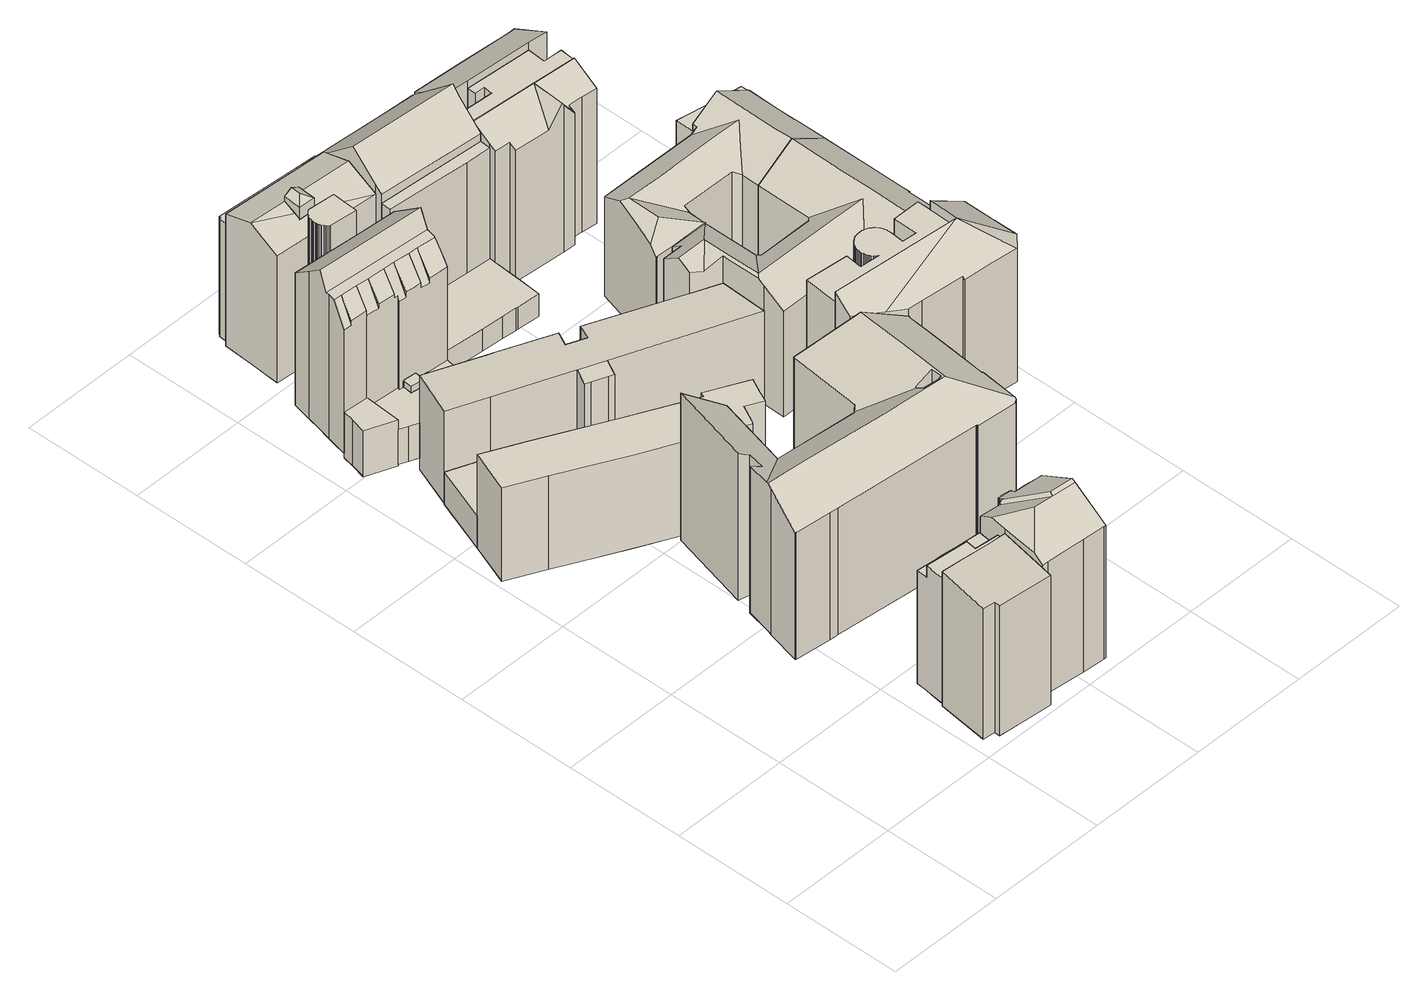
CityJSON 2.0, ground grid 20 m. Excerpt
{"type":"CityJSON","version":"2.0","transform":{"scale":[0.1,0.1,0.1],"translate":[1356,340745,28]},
"CityObjects":{
"building1":{"type":"Building","children":["building1-1","building1-2"]},
"building1-1":{"type":"BuildingPart","attributes":{"measuredHeight":24.59,"roofType":"PULTDACH","HoeheDach":"54","NiedrigsteTraufeDesGebaeudes":"53","Blattnummer":"102081","HoeheGrund":"29"},"parents":["building1"],"geometry":[{"type":"Solid","lod":"2","boundaries":[[[[0,1,2,3,4,5,6,7,8]],[[9,10,11,12,13,14,15,16,17]],[[9,8,7,10]],[[10,7,6,11]],[[11,6,5,12]],[[12,5,4,13]],[[13,4,3,14]],[[14,3,2,15]],[[15,2,1,16]],[[16,1,0,17]],[[17,0,8,9]]]]}]},
"building1-2":{"type":"BuildingPart","attributes":{"measuredHeight":22.91,"roofType":"FLACHDACH","HoeheDach":"53","NiedrigsteTraufeDesGebaeudes":"50","Blattnummer":"102081","HoeheGrund":"30"},"parents":["building1"],"geometry":[{"type":"Solid","lod":"2","boundaries":[[[[18,19,20,21]],[[22,23,24,25]],[[25,24,26,27]],[[27,26,28,29]],[[30,31,32,33]],[[33,32,19,18]],[[34,35,36,37]],[[37,38,22,25,27,29,39,40,41,42,43,44,34]],[[28,45,31,30,46,41,40,39,29]],[[47,35,34,44,43,48]],[[49,48,43,42,41,46]],[[22,38,37,36,21,20,23]],[[33,18,21,36,35,47,48,49,46,30]],[[26,24,23,20,19,32,31,45,28]]]]}]},
"building2":{"type":"Building","attributes":{"measuredHeight":28.21,"roofType":"WALMDACH","HoeheDach":"58","NiedrigsteTraufeDesGebaeudes":"53","Blattnummer":"102081","HoeheGrund":"29"},"geometry":[{"type":"Solid","lod":"2","boundaries":[[[[50,51,52,53,54,55,56,57,58]],[[56,59,60,57]],[[55,61,62,63,64]],[[54,65,61,55]],[[64,63,66]],[[67,53,52,68]],[[68,52,51,69]],[[69,51,50,70]],[[70,50,58,71]],[[72,73,74,75]],[[75,74,76,77]],[[78,79,80,81]],[[81,80,82,83]],[[84,85,86,87]],[[87,86,88,89]],[[88,90,89]],[[89,90,91,92]],[[91,93,92]],[[92,93,94,95]],[[95,94,96,97]],[[66,63,62,73,72,98,99,100,101,102]],[[103,104,67,68,69,70,71,105,106,107,108,101,100,99,98,72,75,77,109,84,87,89,92,95,97,110,78,81,83,111,112]],[[54,53,67,104,103,112,113,65]],[[60,59,114,102,101,108,107,106]],[[115,113,112,111,83,82]],[[78,110,97,96,116,79]],[[76,117,85,84,109,77]],[[58,57,60,106,105,71]],[[61,65,113,115,82,80,79,116,96,94,93,91,90,88,86,85,117,76,74,73,62]],[[56,55,64,66,102,114,59]]]]}]},
"building3":{"type":"Building","children":["building3-1","building3-2","building3-3","building3-4","building3-5","building3-6","building3-7","building3-8"]},
"building3-1":{"type":"BuildingPart","attributes":{"measuredHeight":25.71,"roofType":"SATTELDACH","HoeheDach":"60","NiedrigsteTraufeDesGebaeudes":"57","Blattnummer":"102081","HoeheGrund":"34"},"parents":["building3"],"geometry":[{"type":"Solid","lod":"2","boundaries":[[[[118,119,120,121,122,123,124,125,126,127,128,129,130,131,132]],[[130,133,131]],[[133,134,135,136,137,138,139,131]],[[126,140,137,136,127]],[[141,129,128,142]],[[143,125,124,144]],[[144,124,123,145]],[[145,123,122,146]],[[146,122,121,147]],[[147,121,120,148]],[[148,120,119,149]],[[149,119,118,150]],[[150,118,132,151]],[[152,139,138,153]],[[154,135,134,155]],[[156,157,158,143,144,145,146,147,148,149,150,151,159,152,153],[155,160,141,142,161,162,154]],[[132,131,139,152,159,151]],[[130,129,141,160,155,134,133]],[[128,127,136,135,154,162,161,142]],[[140,157,156,153,138,137]],[[158,157,140,126,125,143]]]]}]},
"building3-2":{"type":"BuildingPart","attributes":{"measuredHeight":29.23,"roofType":"SATTELDACH","HoeheDach":"62","NiedrigsteTraufeDesGebaeudes":"54","Blattnummer":"102081","HoeheGrund":"32"},"parents":["building3"],"geometry":[{"type":"Solid","lod":"2","boundaries":[[[[163,164,165,166]],[[164,167,168,169,170,171,172,173,174,175,176,177,165]],[[175,178,179,176]],[[178,180,181,182,183,184,185,179]],[[186,167,164,187]],[[188,189,168,167,190]],[[191,169,168,192]],[[193,194,195,196,170,169,197]],[[198,199,171,170,200]],[[201,172,171,202]],[[203,204,173,172,205]],[[206,185,184,207]],[[207,184,183,208]],[[208,183,182,209]],[[209,182,181,210]],[[210,181,180,211]],[[163,187,164]],[[167,186,190]],[[189,192,168]],[[169,191,197]],[[212,194,193,213]],[[196,200,170]],[[171,199,202]],[[201,205,172]],[[214,215,216,217,218,219,203,205,201,202,199,198,200,196,195,194,212]],[[220,221,222,223,224,219,218,217,216,215,214,212,213,225,226,227,228,229,230,231,232,233,234,206,207,208,209,210,211]],[[229,228,227,188,190,186,187,163,166,230]],[[177,176,179,185,206,234,233,232]],[[175,174,222,221,220,211,180,178]],[[204,203,219,224,223,222,174,173]],[[226,225,213,193,197,191,192,189,188,227]],[[166,165,177,232,231,230]]]]}]},
"building3-3":{"type":"BuildingPart","attributes":{"measuredHeight":21.47,"roofType":"FLACHDACH","HoeheDach":"56","NiedrigsteTraufeDesGebaeudes":"56","Blattnummer":"102081","HoeheGrund":"35"},"parents":["building3"],"geometry":[{"type":"Solid","lod":"2","boundaries":[[[[235,236,237,238,239,240,241,242,243,244]],[[245,246,247,248,249,250,251,252,253,254]],[[254,253,236,235]],[[253,252,237,236]],[[252,251,238,237]],[[251,250,239,238]],[[250,249,240,239]],[[249,248,241,240]],[[248,247,242,241]],[[247,246,243,242]],[[246,245,244,243]],[[245,254,235,244]]]]}]},
"building3-4":{"type":"BuildingPart","attributes":{"measuredHeight":6.41,"roofType":"FLACHDACH","HoeheDach":"38","NiedrigsteTraufeDesGebaeudes":"38","Blattnummer":"102081","HoeheGrund":"32"},"parents":["building3"],"geometry":[{"type":"Solid","lod":"2","boundaries":[[[[255,256,257,258,259,260,261,262,263,264,265,266]],[[267,268,269,270,271,272,273,274,275,276,277,278]],[[278,277,256,255]],[[277,276,257,256]],[[276,275,258,257]],[[275,274,259,258]],[[274,273,260,259]],[[273,272,261,260]],[[272,271,262,261]],[[271,270,263,262]],[[270,269,264,263]],[[269,268,265,264]],[[268,267,266,265]],[[267,278,255,266]]]]}]},
"building3-5":{"type":"BuildingPart","attributes":{"measuredHeight":27.53,"roofType":"FLACHDACH","HoeheDach":"61","NiedrigsteTraufeDesGebaeudes":"61","Blattnummer":"102081","HoeheGrund":"34"},"parents":["building3"],"geometry":[{"type":"Solid","lod":"2","boundaries":[[[[279,280,281,282,283,284,285,286,287,288,289,290,291,292,293,294,295,296,297,298,299,300,301,302,303,304,305,306]],[[307,308,309,310,311,312,313,314,315,316,317,318,319,320,321,322,323,324,325,326,327,328,329,330,331,332,333,334]],[[334,333,280,279]],[[333,332,281,280]],[[332,331,282,281]],[[331,330,283,282]],[[330,329,284,283]],[[329,328,285,284]],[[328,327,286,285]],[[327,326,287,286]],[[326,325,288,287]],[[325,324,289,288]],[[324,323,290,289]],[[323,322,291,290]],[[322,321,292,291]],[[321,320,293,292]],[[320,319,294,293]],[[319,318,295,294]],[[318,317,296,295]],[[317,316,297,296]],[[316,315,298,297]],[[315,314,299,298]],[[314,313,300,299]],[[313,312,301,300]],[[312,311,302,301]],[[311,310,303,302]],[[310,309,304,303]],[[309,308,305,304]],[[308,307,306,305]],[[307,334,279,306]]]]}]},
"building3-6":{"type":"BuildingPart","attributes":{"measuredHeight":8.38,"roofType":"FLACHDACH","HoeheDach":"40","NiedrigsteTraufeDesGebaeudes":"40","Blattnummer":"102081","HoeheGrund":"32"},"parents":["building3"],"geometry":[{"type":"Solid","lod":"2","boundaries":[[[[335,336,337,338,339]],[[340,341,342,343,344]],[[344,343,336,335]],[[343,342,337,336]],[[342,341,338,337]],[[341,340,339,338]],[[340,344,335,339]]]]}]},
"building3-7":{"type":"BuildingPart","attributes":{"measuredHeight":27.11,"roofType":"WALMDACH","HoeheDach":"61","NiedrigsteTraufeDesGebaeudes":"60","Blattnummer":"102081","HoeheGrund":"34"},"parents":["building3"],"geometry":[{"type":"Solid","lod":"2","boundaries":[[[[345,346,347,348]],[[349,345,348]],[[349,350,346,345]],[[351,348,347,352]],[[353,349,348,351]],[[354,350,349,353]],[[353,351,352,355,354]],[[346,350,354,355,352,347]]]]}]},
"building3-8":{"type":"BuildingPart","attributes":{"measuredHeight":6.8,"roofType":"FLACHDACH","HoeheDach":"39","NiedrigsteTraufeDesGebaeudes":"39","Blattnummer":"102081","HoeheGrund":"33"},"parents":["building3"],"geometry":[{"type":"Solid","lod":"2","boundaries":[[[[356,357,358,359]],[[360,361,362,363]],[[363,362,357,356]],[[362,361,358,357]],[[361,360,359,358]],[[360,363,356,359]]]]}]},
"building4":{"type":"Building","attributes":{"measuredHeight":0.57,"roofType":"FLACHDACH","HoeheDach":"30","NiedrigsteTraufeDesGebaeudes":"30","Blattnummer":"102081","HoeheGrund":"30"},"geometry":[{"type":"Solid","lod":"2","boundaries":[[[[364,365,366,367]],[[368,369,370,371]],[[371,370,365,364]],[[370,369,366,365]],[[369,368,367,366]],[[368,371,364,367]]]]}]},
"building5":{"type":"Building","attributes":{"measuredHeight":27.15,"roofType":"SATTELDACH","HoeheDach":"56","NiedrigsteTraufeDesGebaeudes":"51","Blattnummer":"102081","HoeheGrund":"29"},"geometry":[{"type":"Solid","lod":"2","boundaries":[[[[372,373,374]],[[375,376,377,378]],[[379,380,381,382]],[[382,381,383,384]],[[384,383,376,375]],[[385,386,387,388]],[[388,387,389,390]],[[391,392,393,394]],[[394,393,395,396]],[[397,398,399,400]],[[400,399,401,402]],[[403,404,405,406]],[[406,405,407,408]],[[408,407,409,410]],[[411,412,413,414]],[[414,413,415,416]],[[417,418,419,420]],[[420,419,421,422]],[[422,421,423,424]],[[424,423,425,426]],[[427,428,429,430]],[[431,432,433,434]],[[434,433,435,436]],[[383,381,380,437,438,439,401,399,398,440,425,423,421,419,418,441,442,443,444,445,377,376]],[[434,436,446,427,430,447,448,417,420,422,424,426,449,397,400,402,450,451,452,379,382,384,375,378,453,454,385,388,390,455,391,394,396,456,457,458,459,460,461,462,403,406,408,410,463,431],[416,464,465,466,411,414]],[[444,443,442,467,468,469,372,374,470,471,472,473,445]],[[441,474,429,428,475,435,433,432,476,477,442]],[[377,445,473,386,385,454,453,378]],[[472,471,470,460,459,458,457,478]],[[470,374,373,404,403,462,461,460]],[[418,417,448,447,430,429,474,441]],[[427,446,436,435,475,428]],[[476,432,431,463,410,409]],[[467,412,411,466,465,468]],[[465,464,416,415,469,468]],[[449,426,425,440,398,397]],[[450,402,401,439,438,451]],[[457,456,396,395,479,478]],[[455,390,389,480,392,391]],[[452,451,438,437,380,379]],[[469,415,413,412,467,442,477,476,409,407,405,404,373,372]],[[472,478,479,395,393,392,480,389,387,386,473]]]]}]},
"building6":{"type":"Building","children":["building6-1","building6-2","building6-3","building6-4","building6-5","building6-6","building6-7"]},
"building6-1":{"type":"BuildingPart","attributes":{"measuredHeight":5.88,"roofType":"FLACHDACH","HoeheDach":"35","NiedrigsteTraufeDesGebaeudes":"35","Blattnummer":"102081","HoeheGrund":"30"},"parents":["building6"],"geometry":[{"type":"Solid","lod":"2","boundaries":[[[[481,482,483,484]],[[485,486,487,488]],[[488,487,482,481]],[[487,486,483,482]],[[486,485,484,483]],[[485,488,481,484]]]]}]},
"building6-2":{"type":"BuildingPart","attributes":{"measuredHeight":28.94,"roofType":"PULTDACH","HoeheDach":"58","NiedrigsteTraufeDesGebaeudes":"53","Blattnummer":"102081","HoeheGrund":"29"},"parents":["building6"],"geometry":[{"type":"Solid","lod":"2","boundaries":[[[[489,490,491,492]],[[493,494,495,496,497]],[[498,492,491,499]],[[500,501,502,503]],[[504,505,506,507]],[[508,495,494,509]],[[510,511,512,513]],[[513,512,514,515]],[[509,516,517,500,503,518,504,507,519,498,499,520,521,522,510,513,515,523,524,525,508]],[[490,497,521,520,499,491]],[[496,495,508,525,524,523,515,514,526,527,528]],[[517,516,509,494,493,529,501,500]],[[497,530,511,510,522,521]],[[518,503,502,531,505,504]],[[519,507,506,489,492,498]],[[496,528,527,526,514,512,511,530,497]],[[506,505,531,502,501,529,493,497,490,489]]]]}]},
"building6-3":{"type":"BuildingPart","attributes":{"measuredHeight":26.92,"roofType":"FLACHDACH","HoeheDach":"56","NiedrigsteTraufeDesGebaeudes":"56","Blattnummer":"102081","HoeheGrund":"29"},"parents":["building6"],"geometry":[{"type":"Solid","lod":"2","boundaries":[[[[532,533,534,535,536,537,538,539,540,541,542,543,544,545,546,547,548,549,550,551,552,553,554,555,556,557,558,559,560,561,562,563,564,565,566,567,568,569,570,571,572,573,574,575,576,577,578,579,580,581,582,583,584,585,586,587,588,589,590,591,592,593]],[[594,595,596,597,598,599,600,601,602,603,604,605,606,607,608,609,610,611,612,613,614,615,616,617,618,619,620,621,622,623,624,625,626,627,628,629,630,631,632,633,634,635,636,637,638,639,640,641,642,643,644,645,646,647,648,649,650,651,652,653,654,655]],[[655,654,533,532]],[[654,653,534,533]],[[653,652,535,534]],[[652,651,536,535]],[[651,650,537,536]],[[650,649,538,537]],[[649,648,539,538]],[[648,647,540,539]],[[647,646,541,540]],[[646,645,542,541]],[[645,644,543,542]],[[644,643,544,543]],[[643,642,545,544]],[[642,641,546,545]],[[641,640,547,546]],[[640,639,548,547]],[[639,638,549,548]],[[638,637,550,549]],[[637,636,551,550]],[[636,635,552,551]],[[635,634,553,552]],[[634,633,554,553]],[[633,632,555,554]],[[632,631,556,555]],[[631,630,557,556]],[[630,629,558,557]],[[629,628,559,558]],[[628,627,560,559]],[[627,626,561,560]],[[626,625,562,561]],[[625,624,563,562]],[[624,623,564,563]],[[623,622,565,564]],[[622,621,566,565]],[[621,620,567,566]],[[620,619,568,567]],[[619,618,569,568]],[[618,617,570,569]],[[617,616,571,570]],[[616,615,572,571]],[[615,614,573,572]],[[614,613,574,573]],[[613,612,575,574]],[[612,611,576,575]],[[611,610,577,576]],[[610,609,578,577]],[[609,608,579,578]],[[608,607,580,579]],[[607,606,581,580]],[[606,605,582,581]],[[605,604,583,582]],[[604,603,584,583]],[[603,602,585,584]],[[602,601,586,585]],[[601,600,587,586]],[[600,599,588,587]],[[599,598,589,588]],[[598,597,590,589]],[[597,596,591,590]],[[596,595,592,591]],[[595,594,593,592]],[[594,655,532,593]]]]}]},
"building6-4":{"type":"BuildingPart","attributes":{"measuredHeight":17.19,"roofType":"PULTDACH","HoeheDach":"47","NiedrigsteTraufeDesGebaeudes":"46","Blattnummer":"102081","HoeheGrund":"30"},"parents":["building6"],"geometry":[{"type":"Solid","lod":"2","boundaries":[[[[656,657,658,659]],[[659,658,660,661]],[[662,663,664,665]],[[665,664,657,656]],[[666,667,668,669]],[[669,668,670,671]],[[672,673,674,675]],[[675,674,676,677]],[[677,676,678,679]],[[679,678,680,681]],[[681,680,682,683]],[[684,685,686,687]],[[687,686,688,689]],[[689,690,666,669,671,691,692,693,662,665,656,659,661,694,672,675,677,679,681,683,695,684,687]],[[664,663,696,697,688,686,685,698,682,680,678,676,674,673,699,660,658,657]],[[689,688,697,690]],[[698,685,684,695,683,682]],[[700,696,663,662,693,692]],[[691,671,670,701,700,692]],[[666,690,697,667]],[[699,673,672,694,661,660]],[[701,670,668,667,697,696,700]]]]}]},
"building6-5":{"type":"BuildingPart","attributes":{"measuredHeight":17.09,"roofType":"FLACHDACH","HoeheDach":"47","NiedrigsteTraufeDesGebaeudes":"47","Blattnummer":"102081","HoeheGrund":"29"},"parents":["building6"],"geometry":[{"type":"Solid","lod":"2","boundaries":[[[[702,703,704,705,706,707,708,709,710,711,712,713,714,715,716,717,718]],[[719,484,483,720,721,722,723,724,725,726,727,728,729,730,731,732,733]],[[719,718,717,484]],[[484,717,716,483]],[[483,716,715,720]],[[720,715,714,721]],[[721,714,713,722]],[[722,713,712,723]],[[723,712,711,724]],[[724,711,710,725]],[[725,710,709,726]],[[726,709,708,727]],[[727,708,707,728]],[[728,707,706,729]],[[733,702,718,719]],[[732,731,730,729,706,705,704,703,702,733]]]]}]},
"building6-6":{"type":"BuildingPart","attributes":{"measuredHeight":21.76,"roofType":"WALMDACH","HoeheDach":"53","NiedrigsteTraufeDesGebaeudes":"49","Blattnummer":"102081","HoeheGrund":"31"},"parents":["building6"],"geometry":[{"type":"Solid","lod":"2","boundaries":[[[[734,735,736,737,738,739]],[[740,741,742,743,744,745,746]],[[747,734,739,748]],[[749,750,751,752]],[[753,754,755,756]],[[757,745,744,758]],[[758,744,743,759]],[[759,743,742,760]],[[739,738,761,762,750,749,763,764,765,748]],[[766,767,768,769,770,771,772,773,752,751]],[[774,775,776,777,778,779,780,781,782,783,784,785,747,748,765,764,763,749,752,773,772,771,770,786,757,758,759,760,787,788,789,753,756]],[[790,791,755,754,792,793,794,795,796,797,798]],[[798,797,796,795,799,769,768,800,801,802]],[[803,804,805,800,768,767,766,751,750,762]],[[806,807,808,809,801,800,805,804,803]],[[785,784,810,736,735,734,747]],[[806,811,810,784,783,782,781,807]],[[775,774,756,755,791,790]],[[753,789,788,787,760,742,741,794,793,792,754]],[[795,794,741,740,746,799]],[[769,799,746,745,757,786,770]],[[776,775,790,798,802,777]],[[802,801,778,777]],[[779,778,801,809,808,780]],[[780,808,807,781]],[[736,810,811,806,803,737]],[[737,803,762,761,738]]]]}]},
"building6-7":{"type":"BuildingPart","attributes":{"measuredHeight":23.47,"roofType":"SATTELDACH","HoeheDach":"53","NiedrigsteTraufeDesGebaeudes":"49","Blattnummer":"102081","HoeheGrund":"30"},"parents":["building6"],"geometry":[{"type":"Solid","lod":"2","boundaries":[[[[812,813,814,815]],[[813,810,816,817,818,819,814]],[[820,819,818,821]],[[821,818,817,822]],[[822,817,816,823]],[[823,816,810,824]],[[825,826,827,828]],[[829,830,831,832]],[[832,831,833,834]],[[835,836,837,838]],[[839,790,840,841]],[[841,840,842,843]],[[844,833,831,830,845,846,847,848,798,802,849,850,851]],[[852,853,854,844,851,855,826,825]],[[841,843,856,857,835,838,858,859,860,861,829,832,834,854,853,852,825,828,862,863,864,865,866,867,820,821,822,823,824,868,869,870,871,872,873,874,875,839]],[[876,877,878,837,836,879,880,842,840,790,798,848,847,846,845]],[[855,851,850,881,882,883,884,827,826]],[[882,881,850,849,885,886,887,888,883]],[[827,884,889,890,864,863,862,828]],[[870,869,868,824,810,891,888,887]],[[860,859,858,838,837,878,877,876]],[[835,857,856,843,842,880,879,836]],[[861,860,876,845,830,829]],[[798,790,839,875,874,802]],[[849,802,874,873]],[[833,844,854,834]],[[886,885,849,873,872,871]],[[886,871,870,887]],[[865,864,890,812,815,866]],[[815,814,819,820,867,866]],[[888,891,810,813,892,883]],[[890,889,884,883,892,813,812]]]]}]},
"building7":{"type":"Building","children":["building7-1","building7-2","building7-3"]},
"building7-1":{"type":"BuildingPart","attributes":{"measuredHeight":24.11,"roofType":"FLACHDACH","HoeheDach":"56","NiedrigsteTraufeDesGebaeudes":"56","Blattnummer":"102081","HoeheGrund":"32"},"parents":["building7"],"geometry":[{"type":"Solid","lod":"2","boundaries":[[[[893,894,895,896,897]],[[898,899,900,901,902]],[[902,901,894,893]],[[901,900,895,894]],[[900,899,896,895]],[[899,898,897,896]],[[898,902,893,897]]]]}]},
"building7-2":{"type":"BuildingPart","attributes":{"measuredHeight":4.14,"roofType":"FLACHDACH","HoeheDach":"36","NiedrigsteTraufeDesGebaeudes":"36","Blattnummer":"102081","HoeheGrund":"32"},"parents":["building7"],"geometry":[{"type":"Solid","lod":"2","boundaries":[[[[903,904,905,906,907,908,909,910,911,912,913,914,915]],[[916,917,918,919,920,921,922,923,924,925,926,927,928]],[[928,927,904,903]],[[927,926,905,904]],[[926,925,906,905]],[[925,924,907,906]],[[924,923,908,907]],[[923,922,909,908]],[[922,921,910,909]],[[921,920,911,910]],[[920,919,912,911]],[[919,918,913,912]],[[918,917,914,913]],[[917,916,915,914]],[[916,928,903,915]]]]}]},
"building7-3":{"type":"BuildingPart","attributes":{"measuredHeight":30.49,"roofType":"SATTELDACH","HoeheDach":"63","NiedrigsteTraufeDesGebaeudes":"56","Blattnummer":"102081","HoeheGrund":"33"},"parents":["building7"],"geometry":[{"type":"Solid","lod":"2","boundaries":[[[[929,930,931,932,933,934]],[[931,935,936,937,938,939,940,941,942,943,932]],[[944,934,933,945]],[[946,930,929,947]],[[947,929,934,944]],[[948,942,941,949]],[[949,941,940,950]],[[950,940,939,951]],[[951,939,938,952]],[[953,936,935,954]],[[933,932,943,942,948,955,956,945]],[[937,936,953,957,952,938]],[[930,946,958,954,935,931]],[[954,958,946,947,944,945,956,955,948,949,950,951,952,957,953]]]]}]},
"building8":{"type":"Building","children":["building8-1","building8-2"]},
"building8-1":{"type":"BuildingPart","attributes":{"measuredHeight":27.25,"roofType":"WALMDACH","HoeheDach":"59","NiedrigsteTraufeDesGebaeudes":"56","Blattnummer":"102081","HoeheGrund":"32"},"parents":["building8"],"geometry":[{"type":"Solid","lod":"2","boundaries":[[[[959,960,961]],[[962,963,964,960,959]],[[965,966,967,968]],[[968,967,969,970]],[[971,972,973,974]],[[974,973,966,965]],[[975,976,977,978]],[[979,963,962,980]],[[981,982,983,984]],[[985,986,987,988]],[[989,990,991,992]],[[993,994,990,989]],[[995,996,980,962,959,961,972,971]],[[997,960,998,999,1000,1001,1002,1003,1004,1005,1006,1007]],[[1005,1004,1003,1002,1001,987,986,1008,1009,1010,1011,1012,1013,991,990,994,1014,977,976,1006]],[[988,1015,981,984,1016,1017,1018,1019,979,980,996,995,971,974,965,968,970,1020,975,978,1021,993,989,992,1022,1023,1024,1025,1026,1027,985]],[[964,1028,1029,1030,983,982,1000,999,998,960]],[[1013,1012,1011,1024,1023,1022,992,991]],[[1017,1016,984,983,1030,1029,1028,1018]],[[982,981,1015,988,987,1001,1000]],[[1008,986,985,1027,1026,1009]],[[1026,1025,1024,1011,1010,1009]],[[964,963,979,1019,1018,1028]],[[977,1014,994,993,1021,978]],[[969,1007,1006,976,975,1020,970]],[[973,972,961,960,997,1007,969,967,966]]]]}]},
"building8-2":{"type":"BuildingPart","attributes":{"measuredHeight":26.63,"roofType":"PULTDACH","HoeheDach":"60","NiedrigsteTraufeDesGebaeudes":"56","Blattnummer":"102081","HoeheGrund":"33"},"parents":["building8"],"geometry":[{"type":"Solid","lod":"2","boundaries":[[[[1031,1032,1033,1034]],[[1035,1036,1037,1038]],[[1038,1037,1039,1040]],[[1040,1039,1032,1031]],[[1041,1042,1043,1044]],[[1045,1046,1047,1042,1041,1048,1049,1050,1034,1033]],[[1035,1044,1043,1036]],[[1035,1038,1040,1031,1034,1050,1049,1048,1041,1044]],[[1039,1037,1036,1043,1042,1047,1046,1045,1033,1032]]]]}]}
},
"vertices":[
[240,26,249],[240,17,248],[332,8,248],[334,25,250],[344,104,257],[316,106,257],[267,111,257],[231,114,257],[220,28,249],[220,28,11],[231,114,11],[267,111,11],[316,106,11],[344,104,11],[334,25,11],[332,8,11],[240,17,11],[240,26,11],
[305,122,223],[305,122,245],[345,118,245],[345,118,223],[344,104,16],[344,104,245],[316,106,245],[316,106,16],[267,111,245],[267,111,16],[231,114,245],[231,114,16],[235,147,223],[235,147,245],[307,140,245],[307,140,223],[350,156,16],[350,156,223],[350,155,223],[350,155,16],[345,118,16],[232,128,16],[235,147,16],[237,166,16],[265,163,16],[284,162,16],[309,159,16],[232,128,245],[237,166,223],[309,159,223],[284,162,223],[265,163,223],
[344,24,256],[408,18,257],[446,15,257],[449,15,257],[455,77,293],[413,81,293],[382,84,293],[336,41,266],[334,25,256],[347,131,268],[344,104,267],[416,86,297],[389,151,260],[385,152,256],[384,148,256],[455,83,297],[383,152,253],[449,15,15],[446,15,15],[408,18,15],[344,24,15],[334,25,15],[391,151,15],[391,151,260],[392,158,256],[392,158,15],[391,158,256],[391,158,15],[414,156,15],[414,156,256],[413,149,260],[413,149,15],[430,148,260],[430,148,15],[391,160,15],[391,160,255],[393,162,254],[393,162,15],[398,161,254],[398,161,15],[398,161,255],[408,160,255],[408,160,15],[408,160,254],[413,160,254],[413,160,15],[415,158,255],[415,158,15],[389,151,15],[385,152,15],[383,152,15],[350,155,15],[350,155,253],[455,83,15],[455,77,15],[336,41,15],[344,104,15],[347,131,15],[349,152,15],[391,159,15],[414,157,15],[451,146,15],[461,145,15],[461,145,260],[349,152,256],[451,146,260],[414,157,256],[391,159,256],
[111,1173,292],[112,1174,293],[114,1176,293],[115,1177,294],[117,1179,295],[119,1180,295],[165,1176,295],[164,1169,292],[234,1164,292],[146,1197,304],[146,1195,303],[119,1196,303],[120,1206,307],[58,1230,316],[54,1177,292],[121,1226,316],[121,1226,315],[148,1225,315],[148,1224,316],[239,1218,316],[243,1267,300],[61,1279,300],[235,1164,292],[119,1196,59],[146,1195,59],[164,1169,59],[165,1176,59],[119,1180,59],[117,1179,59],[115,1177,59],[114,1176,59],[112,1174,59],[111,1173,59],[54,1177,59],[61,1279,59],[243,1267,59],[148,1225,59],[121,1226,59],[239,1218,59],[235,1164,59],[234,1164,59],[58,1230,59],[120,1206,59],[146,1197,59],[148,1224,59],
[38,1026,269],[43,1049,306],[30,1050,306],[25,1027,269],[71,1047,306],[92,1045,306],[121,1043,306],[140,1042,306],[167,1040,306],[183,1039,306],[215,1036,306],[216,1039,306],[219,1054,306],[34,1068,306],[33,1063,306],[222,1069,335],[38,1083,335],[232,1127,285],[162,1132,285],[116,1136,285],[53,1141,285],[51,1141,285],[44,1110,312],[66,1024,278],[38,1026,277],[67,1024,269],[88,1022,269],[66,1024,269],[117,1020,277],[88,1022,277],[124,1020,269],[123,1016,262],[130,1015,262],[135,1015,262],[117,1020,269],[152,1013,272],[162,1013,272],[135,1015,272],[178,1011,263],[162,1013,263],[210,1009,272],[212,1017,282],[178,1011,272],[44,1110,43],[51,1141,43],[53,1141,43],[116,1136,43],[162,1132,43],[232,1127,43],[123,1016,43],[124,1020,43],[130,1015,43],[135,1015,43],[152,1013,43],[162,1013,43],[178,1011,43],[210,1009,43],[222,1069,43],[219,1054,43],[216,1039,43],[215,1036,43],[212,1017,43],[117,1020,43],[88,1022,43],[67,1024,43],[66,1024,43],[38,1026,43],[25,1027,43],[30,1050,43],[33,1063,43],[34,1068,43],[38,1083,43],
[61,1279,68],[62,1291,68],[65,1292,68],[65,1295,68],[200,1286,68],[236,1283,68],[242,1283,68],[242,1280,68],[244,1280,68],[243,1267,68],[243,1267,283],[244,1280,283],[242,1280,283],[242,1283,283],[236,1283,283],[200,1286,283],[65,1295,283],[65,1292,283],[62,1291,283],[61,1279,283],
[67,1024,38],[124,1020,38],[123,1016,38],[130,1015,38],[128,999,38],[150,996,38],[152,1013,38],[210,1009,38],[192,908,38],[92,950,38],[77,956,38],[63,962,38],[63,962,102],[77,956,102],[92,950,102],[192,908,102],[210,1009,102],[152,1013,102],[150,996,102],[128,999,102],[130,1015,102],[123,1016,102],[124,1020,102],[67,1024,102],
[111,1173,56],[112,1174,56],[114,1176,56],[115,1177,56],[117,1179,56],[119,1180,56],[165,1176,56],[164,1169,56],[162,1132,56],[116,1136,56],[114,1137,56],[112,1139,56],[111,1141,56],[110,1143,56],[108,1145,56],[108,1147,56],[107,1149,56],[106,1151,56],[106,1153,56],[106,1155,56],[106,1158,56],[106,1160,56],[106,1162,56],[107,1164,56],[107,1167,56],[108,1169,56],[109,1171,56],[111,1172,56],[111,1172,331],[109,1171,331],[108,1169,331],[107,1167,331],[107,1164,331],[106,1162,331],[106,1160,331],[106,1158,331],[106,1155,331],[106,1153,331],[106,1151,331],[107,1149,331],[108,1147,331],[108,1145,331],[110,1143,331],[111,1141,331],[112,1139,331],[114,1137,331],[116,1136,331],[162,1132,331],[164,1169,331],[165,1176,331],[119,1180,331],[117,1179,331],[115,1177,331],[114,1176,331],[112,1174,331],[111,1173,331],
[67,1024,35],[63,962,35],[15,982,35],[21,1007,35],[25,1027,35],[25,1027,119],[21,1007,119],[15,982,119],[63,962,119],[67,1024,119],
[133,1209,333],[134,1226,333],[121,1226,325],[119,1196,325],[146,1195,325],[148,1225,325],[119,1196,62],[121,1226,62],[146,1195,62],[148,1225,62],[134,1226,62],
[130,1015,46],[152,1013,46],[150,996,46],[128,999,46],[128,999,114],[150,996,114],[152,1013,114],[130,1015,114],
[272,768,18],[267,752,18],[241,763,18],[248,778,18],[248,778,23],[241,763,23],[267,752,23],[272,768,23],
[407,439,230],[407,441,230],[406,439,230],[166,325,8],[166,325,240],[180,383,274],[180,383,8],[227,318,8],[227,318,240],[167,324,240],[167,324,8],[167,325,240],[167,325,8],[193,434,8],[193,434,277],[215,432,262],[215,432,8],[218,458,265],[218,458,8],[200,462,8],[200,462,277],[236,602,277],[236,602,8],[296,573,232],[296,573,8],[492,291,8],[492,291,239],[492,293,240],[492,293,8],[490,293,240],[490,293,8],[415,447,8],[415,447,233],[427,569,233],[427,569,8],[428,572,233],[428,572,8],[505,539,272],[505,539,8],[500,367,8],[500,367,278],[501,385,278],[501,385,8],[472,388,263],[472,388,8],[565,289,8],[565,289,241],[564,289,241],[564,289,8],[562,287,240],[562,287,8],[560,286,240],[560,286,8],[560,285,239],[560,285,8],[570,357,8],[570,357,244],[572,357,243],[572,357,8],[585,506,8],[585,506,244],[584,501,244],[584,501,8],[582,480,244],[582,480,8],[235,317,240],[242,317,240],[394,302,240],[495,291,239],[565,291,243],[502,361,279],[400,370,279],[252,385,279],[183,391,279],[577,423,8],[572,354,8],[565,291,8],[495,291,8],[394,302,8],[242,317,8],[235,317,8],[183,391,8],[184,395,8],[214,459,8],[266,453,8],[265,451,8],[266,451,8],[268,450,8],[403,437,8],[406,439,8],[407,441,8],[519,533,8],[471,386,8],[470,370,8],[494,367,8],[494,367,275],[470,370,275],[471,386,263],[403,437,232],[268,450,231],[266,451,231],[184,395,277],[572,354,243],[577,423,244],[519,533,279],[509,429,279],[265,451,232],[266,453,232],[214,459,267],
[65,879,15],[129,853,15],[93,757,15],[31,787,15],[31,787,74],[93,757,74],[129,853,74],[65,879,74],
[554,519,264],[727,551,300],[508,570,300],[505,539,276],[776,484,254],[777,484,253],[797,504,253],[797,504,254],[729,551,300],[505,539,10],[508,570,10],[682,493,10],[682,493,254],[683,497,257],[683,497,10],[609,504,10],[609,504,257],[585,506,257],[585,506,10],[797,504,10],[777,484,10],[730,601,10],[730,601,300],[795,601,255],[795,601,10],[797,600,254],[797,600,10],[776,484,10],[729,489,10],[642,501,10],[554,519,10],[727,551,10],[729,551,10],[729,552,10],[797,559,10],[797,546,10],[797,545,10],[797,559,254],[797,546,254],[797,545,254],[729,489,254],[729,552,300],[642,501,257],
[508,570,14],[513,627,14],[585,620,14],[582,592,14],[615,589,14],[613,590,14],[611,592,14],[610,594,14],[608,596,14],[607,598,14],[606,600,14],[605,602,14],[604,604,14],[604,607,14],[603,609,14],[603,611,14],[603,614,14],[604,616,14],[604,618,14],[605,621,14],[606,623,14],[607,625,14],[608,627,14],[609,629,14],[611,631,14],[612,632,14],[614,634,14],[616,635,14],[618,637,14],[620,638,14],[622,639,14],[625,639,14],[627,640,14],[629,640,14],[632,640,14],[634,640,14],[636,640,14],[639,639,14],[641,639,14],[643,638,14],[645,637,14],[647,636,14],[649,634,14],[651,633,14],[653,631,14],[654,629,14],[656,627,14],[657,625,14],[658,623,14],[659,621,14],[659,619,14],[660,616,14],[660,614,14],[660,612,14],[660,609,14],[660,607,14],[658,585,14],[683,583,14],[683,624,14],[730,624,14],[730,601,14],[729,551,14],[729,551,283],[730,601,283],[730,624,283],[683,624,283],[683,583,283],[658,585,283],[660,607,283],[660,609,283],[660,612,283],[660,614,283],[660,616,283],[659,619,283],[659,621,283],[658,623,283],[657,625,283],[656,627,283],[654,629,283],[653,631,283],[651,633,283],[649,634,283],[647,636,283],[645,637,283],[643,638,283],[641,639,283],[639,639,283],[636,640,283],[634,640,283],[632,640,283],[629,640,283],[627,640,283],[625,639,283],[622,639,283],[620,638,283],[618,637,283],[616,635,283],[614,634,283],[612,632,283],[611,631,283],[609,629,283],[608,627,283],[607,625,283],[606,623,283],[605,621,283],[604,618,283],[604,616,283],[603,614,283],[603,611,283],[603,609,283],[604,607,283],[604,604,283],[605,602,283],[606,600,283],[607,598,283],[608,596,283],[610,594,283],[611,592,283],[613,590,283],[615,589,283],[582,592,283],[585,620,283],[513,627,283],[508,570,283],
[65,879,17],[65,879,185],[92,950,189],[92,950,17],[192,908,189],[192,908,17],[248,805,17],[248,805,185],[129,853,185],[129,853,17],[280,765,17],[280,765,180],[272,768,180],[272,768,17],[248,778,180],[248,778,17],[282,870,17],[282,870,189],[281,868,189],[281,868,17],[272,849,188],[272,849,17],[303,836,188],[303,836,17],[311,855,189],[311,855,17],[312,858,189],[312,858,17],[461,795,17],[461,795,189],[507,776,189],[507,776,17],[507,700,185],[507,700,17],[290,788,17],[239,781,17],[238,781,17],[248,804,17],[274,874,17],[318,855,17],[248,804,185],[290,788,185],[318,855,189],[274,874,189],[238,781,180],[239,781,180],
[65,687,186],[175,632,186],[236,602,186],[296,573,186],[330,556,186],[333,561,186],[347,589,186],[375,575,186],[381,588,186],[382,591,186],[395,617,186],[328,650,186],[325,642,186],[215,696,186],[93,757,186],[31,787,186],[5,717,186],[5,717,15],[215,696,15],[325,642,15],[328,650,15],[395,617,15],[382,591,15],[381,588,15],[375,575,15],[347,589,15],[333,561,15],[330,556,15],[296,573,15],[236,602,15],[175,632,15],[65,687,15],
[469,862,209],[498,861,209],[563,861,209],[503,891,241],[470,875,223],[467,862,209],[734,999,208],[797,999,208],[797,1012,208],[735,1022,208],[710,1026,208],[687,1030,208],[687,1000,208],[469,862,32],[467,862,32],[505,993,32],[505,993,213],[507,993,213],[507,993,32],[796,913,32],[796,913,210],[798,913,208],[798,913,32],[687,1030,32],[710,1026,32],[735,1022,32],[797,1012,32],[475,891,226],[494,955,236],[494,955,32],[475,891,32],[470,875,32],[565,993,213],[668,992,213],[675,992,213],[687,992,220],[687,992,32],[675,992,32],[668,992,32],[565,993,32],[798,889,32],[798,859,32],[733,860,32],[667,860,32],[668,890,32],[667,891,32],[658,900,32],[564,901,32],[564,891,32],[564,890,32],[563,861,32],[498,861,32],[687,1000,32],[797,999,32],[797,997,32],[796,944,32],[798,859,208],[798,889,208],[796,944,210],[797,997,210],[797,999,210],[734,999,250],[733,944,250],[733,889,250],[733,860,250],[687,1000,220],[719,944,241],[668,890,208],[667,860,208],[504,946,241],[564,945,241],[667,945,241],[564,891,208],[564,901,214],[658,900,214],[667,891,209],[563,861,208],[564,890,208],
[481,787,221],[512,815,241],[461,815,241],[461,795,227],[498,861,208],[497,844,221],[464,844,221],[462,844,221],[462,844,15],[464,844,15],[497,844,15],[498,861,15],[563,861,15],[506,663,15],[506,663,208],[507,700,231],[507,700,15],[730,601,15],[730,601,249],[730,624,249],[730,624,15],[683,624,219],[683,624,15],[797,701,15],[797,701,209],[795,701,210],[795,701,15],[798,859,15],[798,819,208],[798,819,15],[798,794,208],[798,794,15],[683,662,219],[732,601,250],[732,662,250],[732,714,250],[732,767,250],[667,767,208],[718,714,241],[666,662,208],[563,663,15],[666,662,15],[683,662,15],[563,663,208],[798,766,15],[797,714,15],[795,664,15],[795,661,15],[795,601,15],[732,601,15],[507,710,15],[507,768,15],[507,776,15],[481,787,15],[461,795,15],[461,815,15],[563,768,15],[563,767,15],[563,757,15],[657,757,15],[666,766,15],[667,767,15],[667,860,15],[733,860,15],[795,601,210],[795,661,210],[795,664,210],[797,714,209],[798,766,208],[666,715,241],[563,715,241],[512,715,241],[507,710,238],[666,766,209],[657,757,215],[563,757,215],[563,767,208],[507,768,238],[507,776,238],[563,768,208],[512,768,241],
[415,1121,42],[373,1124,42],[233,1135,42],[234,1152,42],[416,1139,42],[416,1139,283],[234,1152,283],[233,1135,283],[373,1124,283],[415,1121,283],
[415,1121,40],[414,1110,40],[411,1067,40],[411,1064,40],[408,1024,40],[370,1027,40],[366,1027,40],[342,1029,40],[305,1032,40],[216,1039,40],[232,1127,40],[233,1135,40],[373,1124,40],[373,1124,81],[233,1135,81],[232,1127,81],[216,1039,81],[305,1032,81],[342,1029,81],[366,1027,81],[370,1027,81],[408,1024,81],[411,1064,81],[411,1067,81],[414,1110,81],[415,1121,81],
[416,1139,298],[419,1180,336],[421,1195,350],[238,1208,350],[235,1164,310],[234,1152,299],[422,1209,337],[426,1270,281],[423,1271,281],[392,1273,281],[389,1273,281],[373,1274,281],[244,1283,281],[244,1280,284],[243,1267,296],[234,1152,45],[235,1164,45],[419,1180,45],[416,1139,45],[244,1280,45],[244,1283,45],[373,1274,45],[389,1273,45],[392,1273,45],[426,1270,45],[422,1209,45],[243,1267,45],[238,1208,45],[423,1271,45],[421,1195,45],
[525,1090,310],[529,1146,310],[500,1091,277],[528,1089,305],[548,1088,279],[549,1091,279],[414,1110,37],[414,1110,284],[415,1121,290],[415,1121,37],[416,1139,300],[416,1139,37],[440,1096,37],[440,1096,277],[441,1108,284],[441,1108,37],[419,1180,37],[419,1180,307],[478,1176,307],[478,1176,37],[548,1088,37],[528,1089,37],[600,1096,37],[600,1096,284],[574,1098,284],[574,1098,37],[605,1166,37],[605,1166,307],[604,1152,307],[604,1152,37],[462,1192,37],[462,1192,307],[463,1206,307],[463,1206,37],[479,1191,37],[479,1191,307],[500,1091,37],[525,1090,37],[504,1148,310],[555,1144,310],[572,1143,310],[603,1140,310],[603,1140,307],[572,1143,307],[555,1144,307],[529,1146,307],[504,1148,307],[417,1154,307],[417,1154,310],[574,1168,307],[573,1168,307],[573,1171,307],[575,1198,307],[559,1199,307],[508,1203,307],[478,1178,307],[603,1140,37],[569,1099,37],[551,1100,37],[549,1100,37],[549,1091,37],[417,1154,37],[478,1178,37],[508,1203,37],[559,1199,37],[575,1198,37],[573,1171,37],[573,1168,37],[574,1168,37],[549,1100,284],[551,1100,284],[569,1099,284],
[422,1209,55],[422,1209,321],[426,1270,285],[426,1270,55],[607,1195,55],[607,1195,321],[575,1198,321],[575,1198,55],[463,1206,321],[463,1206,55],[604,1258,55],[604,1258,285],[611,1258,285],[611,1258,55],[506,1265,285],[576,1260,285],[588,1259,285],[588,1259,55],[576,1260,55],[506,1265,55]
]}
